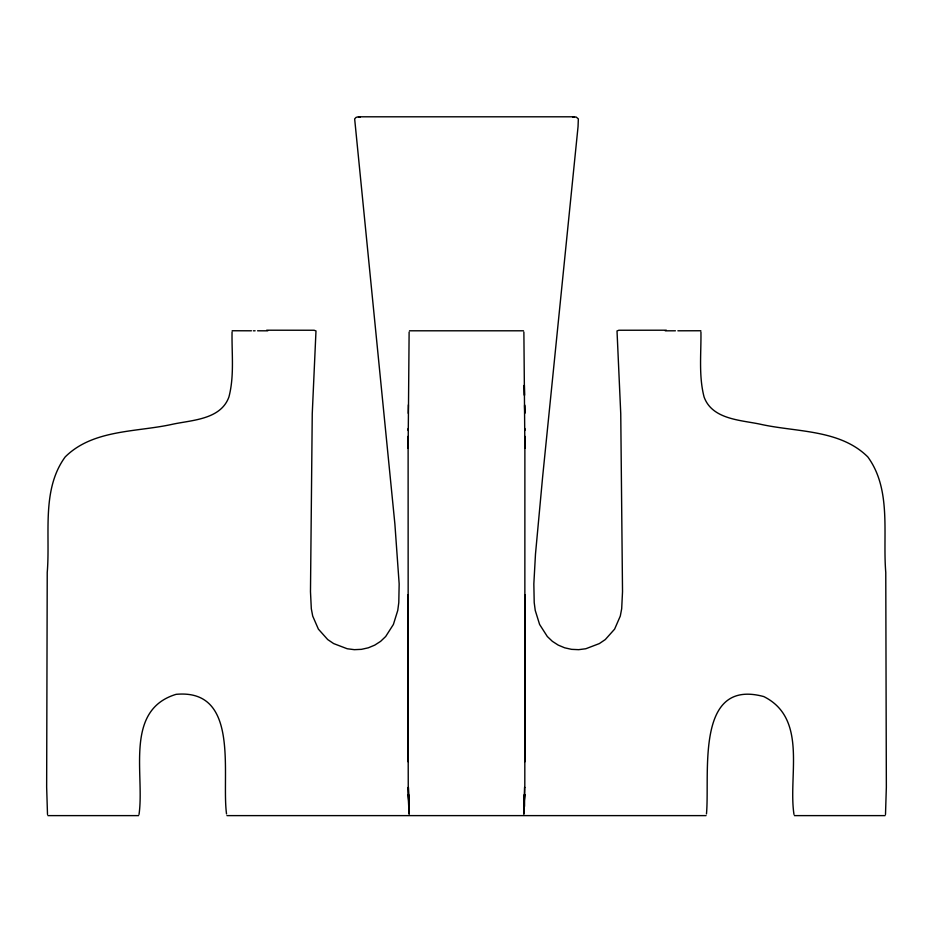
<?xml version="1.0" encoding="UTF-8"?>
<svg xmlns="http://www.w3.org/2000/svg" width="933" height="933" viewBox="0 0 933 933"><rect width="100%" height="100%" fill="white"/><g stroke="black" fill="none" stroke-linecap="round" stroke-linejoin="round"><path stroke-width="1.4" d="M408.129 448.365L409.12 332.031M408.141 699.342L408.153 685.032L408.153 703.855M524.871 448.365L524.334 385.189L524.474 395.405M524.812 749.432L524.847 725.734M408.153 733.21L408.188 720.812M524.859 681.347L524.847 703.855M524.871 654.29L524.871 681.02M524.824 637.391L524.847 594.706L524.812 761.864M524.847 650.441L524.871 643.222M524.812 787.289L524.847 734.842M408.129 681.02L408.141 678.699M408.153 722.923L408.188 714.421M700.94 331.95C701.243 353.595 698.595 375.801 704.077 396.98C712.159 419.418 740.405 420.025 759.987 424.142C796.012 432.317 839.817 429.075 867.83 456.948C891.808 489.825 882.56 534.306 885.767 572.372L886.35 787.219L885.499 814.439M408.118 445.029L408.129 442.452M524.847 668.261L524.859 664.984M408.118 430.44L408.141 428.504M524.603 787.405L524.544 806.415M524.661 787.289L523.891 813.401M408.269 413.342L408.374 404.852M523.88 812.142L524.544 794.251L523.856 813.226M524.544 794.251L523.891 812.037M706.468 813.926C710.06 774.145 694.677 677.871 763.8 696.578C808.001 718.655 787.965 775.568 793.983 814.439M139.017 814.439C144.837 774.6 123.961 710.153 176.092 694.339C240.457 688.449 221.261 774.693 226.532 813.926M523.856 814.439L524.241 811.628M572.769 117.057L576.186 117.057L578.343 118.911L578.052 126.596L542.644 476.786L535.484 554.097L533.839 583.918L534.212 602.625L535.239 610.415L539.601 624.445L547.309 636.504L552.371 641.333L558.226 645.111L564.675 647.805L571.544 649.345L578.647 649.671L585.796 648.75L599.348 643.583L605.295 639.56L614.614 629.122L620.293 616.072L621.681 608.748L622.521 591.744L620.748 413.739L617.016 330.947L618.871 330.247L666.349 330.212M574.483 116.8L358.517 116.8L356.091 117.371L354.657 118.911L394.881 523.961L399.161 583.918L398.788 602.625L397.761 610.415L393.399 624.445L385.691 636.504L380.629 641.333L374.774 645.111L368.325 647.805L361.456 649.345L354.353 649.671L347.204 648.75L333.652 643.583L327.705 639.56L318.386 629.122L312.707 616.072L311.319 608.748L310.479 591.744L312.252 413.739L315.984 330.947L314.129 330.247L266.651 330.212M665.229 330.818L675.422 330.795M232.154 330.749L251.444 330.795M253.344 330.795L255.117 330.795M409.517 330.795L523.483 330.795M677.883 330.795L700.846 330.749M47.898 815.617L138.62 815.617M226.941 815.617L706.059 815.617M794.38 815.617L885.102 815.617M267.771 330.818L257.578 330.795M358.517 116.8L360.231 117.057M409.144 814.439L408.269 798.03L408.153 734.842M47.501 814.439L46.65 787.219L47.233 572.372C50.44 534.306 41.192 489.825 65.17 456.948C93.183 429.075 136.988 432.317 173.013 424.142C192.595 420.025 220.841 419.418 228.923 396.98C234.463 375.812 231.664 353.572 232.06 331.95M409.109 813.401L408.339 787.289M409.109 812.037L408.397 787.405M409.12 812.142L408.456 794.251L409.144 813.226M523.88 332.031L524.439 395.207M524.626 405.587L524.731 413.342L524.626 404.852M524.859 428.504L524.882 430.44M408.141 664.984L408.153 668.261M408.188 761.864L408.153 594.706L408.188 631.163M524.812 707.424L524.847 733.221M408.129 643.222L408.153 650.441M524.847 685.032L524.859 719.576M408.141 614.45L408.176 637.391M408.129 656.587L408.141 672.46M408.141 681.347L408.153 692.764M408.188 749.432L408.118 436.376M524.882 436.376L524.847 722.923M408.118 635.525L408.118 658.768"/></g></svg>
